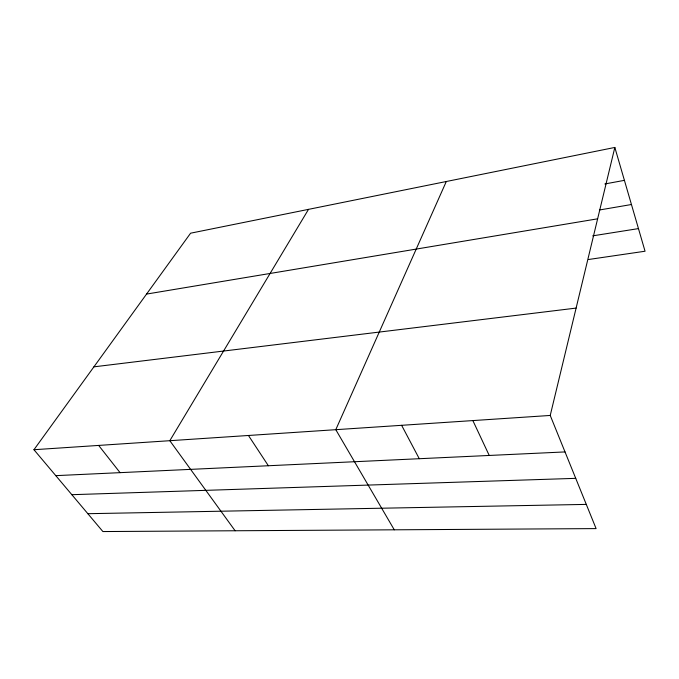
<?xml version="1.0" encoding="UTF-8"?>
<svg xmlns="http://www.w3.org/2000/svg" width="679" height="679" viewBox="0 0 679 679"><rect width="100%" height="100%" fill="white"/><g stroke="black" fill="none" stroke-linecap="round" stroke-linejoin="round"><path stroke-width="1.02" d="M550.228 415.446L614.834 147.445L190.595 233.194L33.95 449.719L102.894 531.555L596.103 528.601L550.228 415.446L33.95 449.719M446.307 181.505L335.791 429.68L394.27 529.807M308.521 209.353L169.818 440.696L235.121 530.766M604.862 183.958L624.417 180.351M599.379 210.006L631.453 204.515M146.537 294.083L597.63 218.816M592.691 235.851L638.464 228.602M588.523 259.505L645.05 251.23L614.834 147.445M93.897 366.847L576.115 308.088M55.797 475.648L565.021 451.925M71.847 494.694L575.733 478.347M87.846 513.697L586.291 504.395M98.659 445.424L120.064 472.652M248.446 435.477L268.358 465.743M401.62 425.309L419.274 458.715M472.864 420.581L489.228 455.456"/></g></svg>
